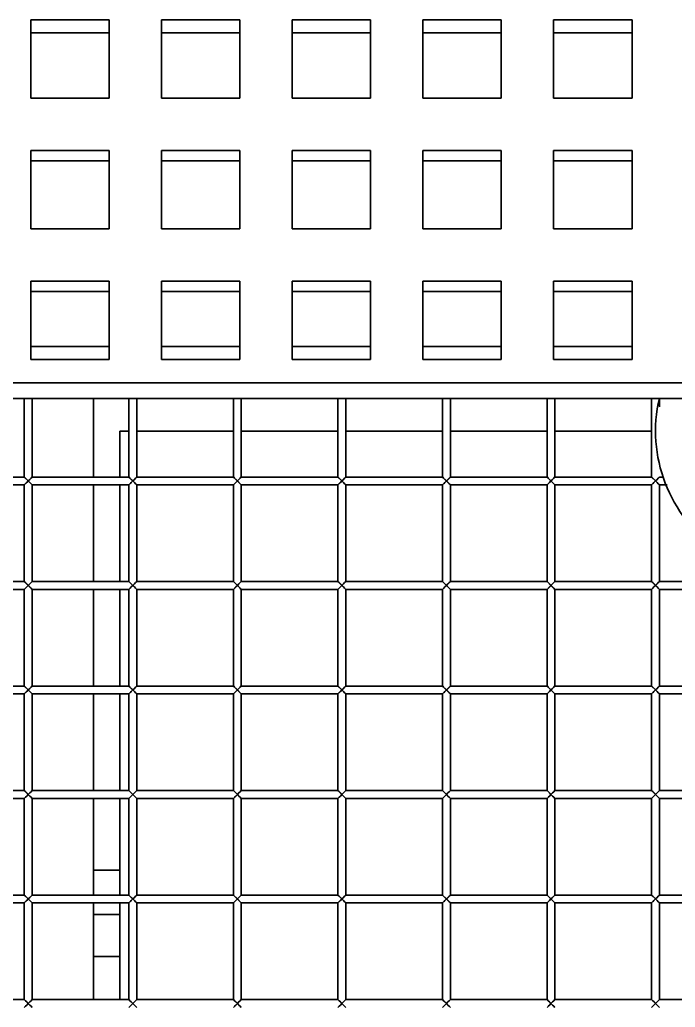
# Model space of a CAD drawing. Header units: millimetres. Extents: x 32496 to 166256, y 3504 to 23939.
# Drawn here: x 145365 to 145615.7, y 14264.9 to 14642.8 of the extents above; entities that cross this region are included whole.
import ezdxf

# ---------------------------------------------------------------- set-up
doc = ezdxf.new("R2010")
doc.units = ezdxf.units.MM
doc.layers.get('0').update_dxf_attribs({"lineweight": 35})

# ---------------------------------------------------------------- blocks, each defined once
blk = doc.blocks.new('8-1250')
at = {"linetype": 'Continuous'}
for p, q in [((-3227.13, -32293.79), (-3227.13, -32263.79)), ((-3227.13, -32263.79), (-3197.13, -32263.79)), ((-3197.13, -32263.79), (-3197.13, -32293.79)), ((-3177.13, -32293.79), (-3177.13, -32263.79)), ((-3177.13, -32263.79), (-3147.13, -32263.79)), ((-3147.13, -32263.79), (-3147.13, -32293.79)), ((-3127.13, -32293.79), (-3127.13, -32263.79)), ((-3127.13, -32263.79), (-3097.13, -32263.79)), ((-3097.13, -32263.79), (-3097.13, -32293.79)), ((-3077.13, -32293.79), (-3077.13, -32263.79)), ((-3077.13, -32263.79), (-3047.13, -32263.79)), ((-3047.13, -32263.79), (-3047.13, -32293.79)), ((-3027.13, -32293.79), (-3027.13, -32263.79)), ((-3027.13, -32263.79), (-2997.13, -32263.79)), ((-2997.13, -32263.79), (-2997.13, -32293.79)), ((-3197.13, -32268.79), (-3227.13, -32268.79)), ((-3147.13, -32268.79), (-3177.13, -32268.79)), ((-3097.13, -32268.79), (-3127.13, -32268.79)), ((-3047.13, -32268.79), (-3077.13, -32268.79)), ((-2997.13, -32268.79), (-3027.13, -32268.79)), ((-3197.13, -32293.79), (-3227.13, -32293.79)), ((-3147.13, -32293.79), (-3177.13, -32293.79)), ((-3097.13, -32293.79), (-3127.13, -32293.79)), ((-3047.13, -32293.79), (-3077.13, -32293.79)), ((-2997.13, -32293.79), (-3027.13, -32293.79)), ((-3227.13, -32343.79), (-3227.13, -32313.79)), ((-3227.13, -32313.79), (-3197.13, -32313.79)), ((-3197.13, -32313.79), (-3197.13, -32343.79)), ((-3177.13, -32343.79), (-3177.13, -32313.79)), ((-3177.13, -32313.79), (-3147.13, -32313.79)), ((-3147.13, -32313.79), (-3147.13, -32343.79)), ((-3127.13, -32343.79), (-3127.13, -32313.79)), ((-3127.13, -32313.79), (-3097.13, -32313.79)), ((-3097.13, -32313.79), (-3097.13, -32343.79)), ((-3077.13, -32343.79), (-3077.13, -32313.79)), ((-3077.13, -32313.79), (-3047.13, -32313.79)), ((-3047.13, -32313.79), (-3047.13, -32343.79)), ((-3027.13, -32343.79), (-3027.13, -32313.79)), ((-3027.13, -32313.79), (-2997.13, -32313.79)), ((-2997.13, -32313.79), (-2997.13, -32343.79)), ((-3227.13, -32317.79), (-3197.13, -32317.79)), ((-3177.13, -32317.79), (-3147.13, -32317.79)), ((-3127.13, -32317.79), (-3097.13, -32317.79)), ((-3077.13, -32317.79), (-3047.13, -32317.79)), ((-3027.13, -32317.79), (-2997.13, -32317.79)), ((-3197.13, -32343.79), (-3227.13, -32343.79)), ((-3147.13, -32343.79), (-3177.13, -32343.79)), ((-3097.13, -32343.79), (-3127.13, -32343.79)), ((-3047.13, -32343.79), (-3077.13, -32343.79)), ((-2997.13, -32343.79), (-3027.13, -32343.79)), ((-3227.13, -32393.79), (-3227.13, -32363.79)), ((-3227.13, -32363.79), (-3197.13, -32363.79)), ((-3197.13, -32363.79), (-3197.13, -32393.79)), ((-3177.13, -32393.79), (-3177.13, -32363.79)), ((-3177.13, -32363.79), (-3147.13, -32363.79)), ((-3147.13, -32363.79), (-3147.13, -32393.79)), ((-3127.13, -32393.79), (-3127.13, -32363.79)), ((-3127.13, -32363.79), (-3097.13, -32363.79)), ((-3097.13, -32363.79), (-3097.13, -32393.79)), ((-3077.13, -32393.79), (-3077.13, -32363.79)), ((-3077.13, -32363.79), (-3047.13, -32363.79)), ((-3047.13, -32363.79), (-3047.13, -32393.79)), ((-3027.13, -32393.79), (-3027.13, -32363.79)), ((-3027.13, -32363.79), (-2997.13, -32363.79)), ((-2997.13, -32363.79), (-2997.13, -32393.79)), ((-3227.13, -32367.79), (-3197.13, -32367.79)), ((-3177.13, -32367.79), (-3147.13, -32367.79)), ((-3127.13, -32367.79), (-3097.13, -32367.79)), ((-3077.13, -32367.79), (-3047.13, -32367.79)), ((-3027.13, -32367.79), (-2997.13, -32367.79)), ((-3227.13, -32388.79), (-3197.13, -32388.79)), ((-3177.13, -32388.79), (-3147.13, -32388.79)), ((-3127.13, -32388.79), (-3097.13, -32388.79)), ((-3077.13, -32388.79), (-3047.13, -32388.79)), ((-3027.13, -32388.79), (-2997.13, -32388.79)), ((-3197.13, -32393.79), (-3227.13, -32393.79)), ((-3147.13, -32393.79), (-3177.13, -32393.79)), ((-3097.13, -32393.79), (-3127.13, -32393.79)), ((-3047.13, -32393.79), (-3077.13, -32393.79)), ((-2997.13, -32393.79), (-3027.13, -32393.79)), ((-2665.63, -32402.79), (-3291.63, -32402.79)), ((-3291.63, -32408.79), (-2665.63, -32408.79)), ((-3229.63, -32408.79), (-3229.63, -32438.79)), ((-3226.63, -32408.79), (-3226.63, -32438.79)), ((-3203.13, -32438.79), (-3203.13, -32408.79)), ((-3189.63, -32408.79), (-3189.63, -32438.79)), ((-3186.63, -32408.79), (-3186.63, -32438.79)), ((-3149.63, -32408.79), (-3149.63, -32438.79)), ((-3146.63, -32408.79), (-3146.63, -32438.79)), ((-3109.63, -32408.79), (-3109.63, -32438.79)), ((-3106.63, -32408.79), (-3106.63, -32438.79)), ((-3069.63, -32408.79), (-3069.63, -32438.79)), ((-3066.63, -32408.79), (-3066.63, -32438.79)), ((-3029.63, -32408.79), (-3029.63, -32438.79)), ((-3026.63, -32408.79), (-3026.63, -32438.79)), ((-2989.63, -32408.79), (-2989.63, -32438.79)), ((-2986.63, -32408.79), (-2986.63, -32411.9)), ((-3193.13, -32421.29), (-3193.13, -32438.79)), ((-3189.63, -32421.29), (-3193.13, -32421.29)), ((-3149.63, -32421.29), (-3186.63, -32421.29)), ((-3109.63, -32421.29), (-3146.63, -32421.29)), ((-3069.63, -32421.29), (-3106.63, -32421.29)), ((-3029.63, -32421.29), (-3066.63, -32421.29)), ((-2989.63, -32421.29), (-3026.63, -32421.29)), ((-3266.63, -32438.79), (-3229.63, -32438.79)), ((-3266.63, -32441.79), (-3229.63, -32441.79)), ((-3229.63, -32441.79), (-3226.63, -32438.79)), ((-3229.63, -32438.79), (-3228.13, -32440.29)), ((-3229.63, -32441.79), (-3229.63, -32478.79)), ((-3226.63, -32441.79), (-3228.13, -32440.29)), ((-3226.63, -32438.79), (-3189.63, -32438.79)), ((-3226.63, -32441.79), (-3226.63, -32478.79)), ((-3226.63, -32441.79), (-3189.63, -32441.79)), ((-3203.13, -32478.79), (-3203.13, -32441.79)), ((-3193.13, -32441.79), (-3193.13, -32478.79)), ((-3189.63, -32441.79), (-3186.63, -32438.79)), ((-3189.63, -32438.79), (-3188.13, -32440.29)), ((-3189.63, -32441.79), (-3189.63, -32478.79)), ((-3186.63, -32441.79), (-3188.13, -32440.29)), ((-3186.63, -32438.79), (-3149.63, -32438.79)), ((-3186.63, -32441.79), (-3186.63, -32478.79)), ((-3186.63, -32441.79), (-3149.63, -32441.79)), ((-3149.63, -32441.79), (-3146.63, -32438.79)), ((-3149.63, -32438.79), (-3148.13, -32440.29)), ((-3149.63, -32441.79), (-3149.63, -32478.79)), ((-3146.63, -32441.79), (-3148.13, -32440.29)), ((-3146.63, -32438.79), (-3109.63, -32438.79)), ((-3146.63, -32441.79), (-3146.63, -32478.79)), ((-3146.63, -32441.79), (-3109.63, -32441.79)), ((-3109.63, -32441.79), (-3106.63, -32438.79)), ((-3109.63, -32438.79), (-3108.13, -32440.29)), ((-3109.63, -32441.79), (-3109.63, -32478.79)), ((-3106.63, -32441.79), (-3108.13, -32440.29)), ((-3106.63, -32438.79), (-3069.63, -32438.79)), ((-3106.63, -32441.79), (-3106.63, -32478.79)), ((-3106.63, -32441.79), (-3069.63, -32441.79)), ((-3069.63, -32441.79), (-3066.63, -32438.79)), ((-3069.63, -32438.79), (-3068.13, -32440.29)), ((-3069.63, -32441.79), (-3069.63, -32478.79)), ((-3066.63, -32441.79), (-3068.13, -32440.29)), ((-3066.63, -32438.79), (-3029.63, -32438.79)), ((-3066.63, -32441.79), (-3066.63, -32478.79)), ((-3066.63, -32441.79), (-3029.63, -32441.79)), ((-3029.63, -32441.79), (-3026.63, -32438.79)), ((-3029.63, -32438.79), (-3028.13, -32440.29)), ((-3029.63, -32441.79), (-3029.63, -32478.79)), ((-3026.63, -32441.79), (-3028.13, -32440.29)), ((-3026.63, -32438.79), (-2989.63, -32438.79)), ((-3026.63, -32441.79), (-3026.63, -32478.79)), ((-3026.63, -32441.79), (-2989.63, -32441.79)), ((-2989.63, -32441.79), (-2986.63, -32438.79)), ((-2989.63, -32438.79), (-2988.13, -32440.29)), ((-2989.63, -32441.79), (-2989.63, -32478.79)), ((-2986.63, -32441.79), (-2988.13, -32440.29)), ((-2986.63, -32438.79), (-2985.22, -32438.79)), ((-2986.63, -32441.79), (-2986.63, -32478.79)), ((-2986.63, -32441.79), (-2983.67, -32441.79)), ((-3266.63, -32478.79), (-3229.63, -32478.79)), ((-3229.63, -32481.79), (-3226.63, -32478.79)), ((-3229.63, -32478.79), (-3228.13, -32480.29)), ((-3226.63, -32481.79), (-3228.13, -32480.29)), ((-3226.63, -32478.79), (-3189.63, -32478.79)), ((-3189.63, -32481.79), (-3186.63, -32478.79)), ((-3189.63, -32478.79), (-3188.13, -32480.29)), ((-3186.63, -32481.79), (-3188.13, -32480.29)), ((-3186.63, -32478.79), (-3149.63, -32478.79)), ((-3149.63, -32481.79), (-3146.63, -32478.79)), ((-3149.63, -32478.79), (-3148.13, -32480.29)), ((-3146.63, -32481.79), (-3148.13, -32480.29)), ((-3146.63, -32478.79), (-3109.63, -32478.79)), ((-3109.63, -32481.79), (-3106.63, -32478.79)), ((-3109.63, -32478.79), (-3108.13, -32480.29)), ((-3106.63, -32481.79), (-3108.13, -32480.29)), ((-3106.63, -32478.79), (-3069.63, -32478.79)), ((-3069.63, -32481.79), (-3066.63, -32478.79)), ((-3069.63, -32478.79), (-3068.13, -32480.29)), ((-3066.63, -32481.79), (-3068.13, -32480.29)), ((-3066.63, -32478.79), (-3029.63, -32478.79)), ((-3029.63, -32481.79), (-3026.63, -32478.79)), ((-3029.63, -32478.79), (-3028.13, -32480.29)), ((-3026.63, -32481.79), (-3028.13, -32480.29)), ((-3026.63, -32478.79), (-2989.63, -32478.79)), ((-2989.63, -32481.79), (-2986.63, -32478.79)), ((-2989.63, -32478.79), (-2988.13, -32480.29)), ((-2986.63, -32481.79), (-2988.13, -32480.29)), ((-2986.63, -32478.79), (-2949.63, -32478.79)), ((-3266.63, -32481.79), (-3229.63, -32481.79)), ((-3229.63, -32481.79), (-3229.63, -32518.79)), ((-3226.63, -32481.79), (-3226.63, -32518.79)), ((-3226.63, -32481.79), (-3189.63, -32481.79)), ((-3203.13, -32518.79), (-3203.13, -32481.79)), ((-3193.13, -32481.79), (-3193.13, -32518.79)), ((-3189.63, -32481.79), (-3189.63, -32518.79)), ((-3186.63, -32481.79), (-3186.63, -32518.79)), ((-3186.63, -32481.79), (-3149.63, -32481.79)), ((-3149.63, -32481.79), (-3149.63, -32518.79)), ((-3146.63, -32481.79), (-3146.63, -32518.79)), ((-3146.63, -32481.79), (-3109.63, -32481.79)), ((-3109.63, -32481.79), (-3109.63, -32518.79)), ((-3106.63, -32481.79), (-3106.63, -32518.79)), ((-3106.63, -32481.79), (-3069.63, -32481.79)), ((-3069.63, -32481.79), (-3069.63, -32518.79)), ((-3066.63, -32481.79), (-3066.63, -32518.79)), ((-3066.63, -32481.79), (-3029.63, -32481.79)), ((-3029.63, -32481.79), (-3029.63, -32518.79)), ((-3026.63, -32481.79), (-3026.63, -32518.79)), ((-3026.63, -32481.79), (-2989.63, -32481.79)), ((-2989.63, -32481.79), (-2989.63, -32518.79)), ((-2986.63, -32481.79), (-2986.63, -32518.79)), ((-2986.63, -32481.79), (-2949.63, -32481.79)), ((-3266.63, -32518.79), (-3229.63, -32518.79)), ((-3266.63, -32521.79), (-3229.63, -32521.79)), ((-3229.63, -32521.79), (-3226.63, -32518.79)), ((-3229.63, -32518.79), (-3228.13, -32520.29)), ((-3229.63, -32521.79), (-3229.63, -32558.79)), ((-3226.63, -32521.79), (-3228.13, -32520.29)), ((-3226.63, -32518.79), (-3189.63, -32518.79)), ((-3226.63, -32521.79), (-3226.63, -32558.79)), ((-3226.63, -32521.79), (-3189.63, -32521.79)), ((-3203.13, -32558.79), (-3203.13, -32521.79)), ((-3193.13, -32521.79), (-3193.13, -32558.79)), ((-3189.63, -32521.79), (-3186.63, -32518.79)), ((-3189.63, -32518.79), (-3188.13, -32520.29)), ((-3189.63, -32521.79), (-3189.63, -32558.79)), ((-3186.63, -32521.79), (-3188.13, -32520.29)), ((-3186.63, -32518.79), (-3149.63, -32518.79)), ((-3186.63, -32521.79), (-3186.63, -32558.79)), ((-3186.63, -32521.79), (-3149.63, -32521.79)), ((-3149.63, -32521.79), (-3146.63, -32518.79)), ((-3149.63, -32518.79), (-3148.13, -32520.29)), ((-3149.63, -32521.79), (-3149.63, -32558.79)), ((-3146.63, -32521.79), (-3148.13, -32520.29)), ((-3146.63, -32518.79), (-3109.63, -32518.79)), ((-3146.63, -32521.79), (-3146.63, -32558.79)), ((-3146.63, -32521.79), (-3109.63, -32521.79)), ((-3109.63, -32521.79), (-3106.63, -32518.79)), ((-3109.63, -32518.79), (-3108.13, -32520.29)), ((-3109.63, -32521.79), (-3109.63, -32558.79)), ((-3106.63, -32521.79), (-3108.13, -32520.29)), ((-3106.63, -32518.79), (-3069.63, -32518.79)), ((-3106.63, -32521.79), (-3106.63, -32558.79)), ((-3106.63, -32521.79), (-3069.63, -32521.79)), ((-3069.63, -32521.79), (-3066.63, -32518.79)), ((-3069.63, -32518.79), (-3068.13, -32520.29)), ((-3069.63, -32521.79), (-3069.63, -32558.79)), ((-3066.63, -32521.79), (-3068.13, -32520.29)), ((-3066.63, -32518.79), (-3029.63, -32518.79)), ((-3066.63, -32521.79), (-3066.63, -32558.79)), ((-3066.63, -32521.79), (-3029.63, -32521.79)), ((-3029.63, -32521.79), (-3026.63, -32518.79)), ((-3029.63, -32518.79), (-3028.13, -32520.29)), ((-3029.63, -32521.79), (-3029.63, -32558.79)), ((-3026.63, -32521.79), (-3028.13, -32520.29)), ((-3026.63, -32518.79), (-2989.63, -32518.79)), ((-3026.63, -32521.79), (-3026.63, -32558.79)), ((-3026.63, -32521.79), (-2989.63, -32521.79)), ((-2989.63, -32521.79), (-2986.63, -32518.79)), ((-2989.63, -32518.79), (-2988.13, -32520.29)), ((-2989.63, -32521.79), (-2989.63, -32558.79)), ((-2986.63, -32521.79), (-2988.13, -32520.29)), ((-2986.63, -32518.79), (-2949.63, -32518.79)), ((-2986.63, -32521.79), (-2986.63, -32558.79)), ((-2986.63, -32521.79), (-2949.63, -32521.79)), ((-3266.63, -32558.79), (-3229.63, -32558.79)), ((-3229.63, -32561.79), (-3226.63, -32558.79)), ((-3229.63, -32558.79), (-3228.13, -32560.29)), ((-3226.63, -32558.79), (-3189.63, -32558.79)), ((-3189.63, -32561.79), (-3186.63, -32558.79)), ((-3189.63, -32558.79), (-3188.13, -32560.29)), ((-3186.63, -32558.79), (-3149.63, -32558.79)), ((-3149.63, -32561.79), (-3146.63, -32558.79)), ((-3149.63, -32558.79), (-3148.13, -32560.29)), ((-3146.63, -32558.79), (-3109.63, -32558.79)), ((-3109.63, -32561.79), (-3106.63, -32558.79)), ((-3109.63, -32558.79), (-3108.13, -32560.29)), ((-3106.63, -32558.79), (-3069.63, -32558.79)), ((-3069.63, -32561.79), (-3066.63, -32558.79)), ((-3069.63, -32558.79), (-3068.13, -32560.29)), ((-3066.63, -32558.79), (-3029.63, -32558.79)), ((-3029.63, -32561.79), (-3026.63, -32558.79)), ((-3029.63, -32558.79), (-3028.13, -32560.29)), ((-3026.63, -32558.79), (-2989.63, -32558.79)), ((-2989.63, -32561.79), (-2986.63, -32558.79)), ((-2989.63, -32558.79), (-2988.13, -32560.29)), ((-2986.63, -32558.79), (-2949.63, -32558.79)), ((-3266.63, -32561.79), (-3229.63, -32561.79)), ((-3229.63, -32561.79), (-3229.63, -32598.79)), ((-3226.63, -32561.79), (-3228.13, -32560.29)), ((-3226.63, -32561.79), (-3226.63, -32598.79)), ((-3226.63, -32561.79), (-3189.63, -32561.79)), ((-3203.13, -32598.79), (-3203.13, -32561.79)), ((-3193.13, -32561.79), (-3193.13, -32598.79)), ((-3189.63, -32561.79), (-3189.63, -32598.79)), ((-3186.63, -32561.79), (-3188.13, -32560.29)), ((-3186.63, -32561.79), (-3186.63, -32598.79)), ((-3186.63, -32561.79), (-3149.63, -32561.79)), ((-3149.63, -32561.79), (-3149.63, -32598.79)), ((-3146.63, -32561.79), (-3148.13, -32560.29)), ((-3146.63, -32561.79), (-3146.63, -32598.79)), ((-3146.63, -32561.79), (-3109.63, -32561.79)), ((-3109.63, -32561.79), (-3109.63, -32598.79)), ((-3106.63, -32561.79), (-3108.13, -32560.29)), ((-3106.63, -32561.79), (-3106.63, -32598.79)), ((-3106.63, -32561.79), (-3069.63, -32561.79)), ((-3069.63, -32561.79), (-3069.63, -32598.79)), ((-3066.63, -32561.79), (-3068.13, -32560.29)), ((-3066.63, -32561.79), (-3066.63, -32598.79)), ((-3066.63, -32561.79), (-3029.63, -32561.79)), ((-3029.63, -32561.79), (-3029.63, -32598.79)), ((-3026.63, -32561.79), (-3028.13, -32560.29)), ((-3026.63, -32561.79), (-3026.63, -32598.79)), ((-3026.63, -32561.79), (-2989.63, -32561.79)), ((-2989.63, -32561.79), (-2989.63, -32598.79)), ((-2986.63, -32561.79), (-2988.13, -32560.29)), ((-2986.63, -32561.79), (-2986.63, -32598.79)), ((-2986.63, -32561.79), (-2949.63, -32561.79)), ((-3193.13, -32589.29), (-3203.13, -32589.29)), ((-3266.63, -32598.79), (-3229.63, -32598.79)), ((-3229.63, -32601.79), (-3226.63, -32598.79)), ((-3229.63, -32598.79), (-3228.13, -32600.29)), ((-3226.63, -32601.79), (-3228.13, -32600.29)), ((-3226.63, -32598.79), (-3189.63, -32598.79)), ((-3189.63, -32601.79), (-3186.63, -32598.79)), ((-3189.63, -32598.79), (-3188.13, -32600.29)), ((-3186.63, -32601.79), (-3188.13, -32600.29)), ((-3186.63, -32598.79), (-3149.63, -32598.79)), ((-3149.63, -32601.79), (-3146.63, -32598.79)), ((-3149.63, -32598.79), (-3148.13, -32600.29)), ((-3146.63, -32601.79), (-3148.13, -32600.29)), ((-3146.63, -32598.79), (-3109.63, -32598.79)), ((-3109.63, -32601.79), (-3106.63, -32598.79)), ((-3109.63, -32598.79), (-3108.13, -32600.29)), ((-3106.63, -32601.79), (-3108.13, -32600.29)), ((-3106.63, -32598.79), (-3069.63, -32598.79)), ((-3069.63, -32601.79), (-3066.63, -32598.79)), ((-3069.63, -32598.79), (-3068.13, -32600.29)), ((-3066.63, -32601.79), (-3068.13, -32600.29)), ((-3066.63, -32598.79), (-3029.63, -32598.79)), ((-3029.63, -32601.79), (-3026.63, -32598.79)), ((-3029.63, -32598.79), (-3028.13, -32600.29)), ((-3026.63, -32601.79), (-3028.13, -32600.29)), ((-3026.63, -32598.79), (-2989.63, -32598.79)), ((-2989.63, -32601.79), (-2986.63, -32598.79)), ((-2989.63, -32598.79), (-2988.13, -32600.29)), ((-2986.63, -32601.79), (-2988.13, -32600.29)), ((-2986.63, -32598.79), (-2949.63, -32598.79)), ((-3266.63, -32601.79), (-3229.63, -32601.79)), ((-3229.63, -32601.79), (-3229.63, -32638.79)), ((-3226.63, -32601.79), (-3226.63, -32638.79)), ((-3226.63, -32601.79), (-3189.63, -32601.79)), ((-3203.13, -32638.79), (-3203.13, -32601.79)), ((-3193.13, -32601.79), (-3193.13, -32638.79)), ((-3189.63, -32601.79), (-3189.63, -32638.79)), ((-3186.63, -32601.79), (-3186.63, -32638.79)), ((-3186.63, -32601.79), (-3149.63, -32601.79)), ((-3149.63, -32601.79), (-3149.63, -32638.79)), ((-3146.63, -32601.79), (-3146.63, -32638.79)), ((-3146.63, -32601.79), (-3109.63, -32601.79)), ((-3109.63, -32601.79), (-3109.63, -32638.79)), ((-3106.63, -32601.79), (-3106.63, -32638.79)), ((-3106.63, -32601.79), (-3069.63, -32601.79)), ((-3069.63, -32601.79), (-3069.63, -32638.79)), ((-3066.63, -32601.79), (-3066.63, -32638.79)), ((-3066.63, -32601.79), (-3029.63, -32601.79)), ((-3029.63, -32601.79), (-3029.63, -32638.79)), ((-3026.63, -32601.79), (-3026.63, -32638.79)), ((-3026.63, -32601.79), (-2989.63, -32601.79)), ((-2989.63, -32601.79), (-2989.63, -32638.79)), ((-2986.63, -32601.79), (-2986.63, -32638.79)), ((-2986.63, -32601.79), (-2949.63, -32601.79)), ((-3193.13, -32606.29), (-3203.13, -32606.29)), ((-3193.13, -32622.29), (-3203.13, -32622.29)), ((-3266.63, -32638.79), (-3229.63, -32638.79)), ((-3229.63, -32641.79), (-3226.63, -32638.79)), ((-3229.63, -32638.79), (-3228.13, -32640.29)), ((-3226.63, -32638.79), (-3189.63, -32638.79)), ((-3189.63, -32641.79), (-3186.63, -32638.79)), ((-3189.63, -32638.79), (-3188.13, -32640.29)), ((-3186.63, -32638.79), (-3149.63, -32638.79)), ((-3149.63, -32641.79), (-3146.63, -32638.79)), ((-3149.63, -32638.79), (-3148.13, -32640.29)), ((-3146.63, -32638.79), (-3109.63, -32638.79)), ((-3109.63, -32641.79), (-3106.63, -32638.79)), ((-3109.63, -32638.79), (-3108.13, -32640.29)), ((-3106.63, -32638.79), (-3069.63, -32638.79)), ((-3069.63, -32641.79), (-3066.63, -32638.79)), ((-3069.63, -32638.79), (-3068.13, -32640.29)), ((-3066.63, -32638.79), (-3029.63, -32638.79)), ((-3029.63, -32641.79), (-3026.63, -32638.79)), ((-3029.63, -32638.79), (-3028.13, -32640.29)), ((-3026.63, -32638.79), (-2989.63, -32638.79)), ((-2989.63, -32641.79), (-2986.63, -32638.79)), ((-2989.63, -32638.79), (-2988.13, -32640.29)), ((-2986.63, -32638.79), (-2949.63, -32638.79)), ((-3226.63, -32641.79), (-3228.13, -32640.29)), ((-3186.63, -32641.79), (-3188.13, -32640.29)), ((-3146.63, -32641.79), (-3148.13, -32640.29)), ((-3106.63, -32641.79), (-3108.13, -32640.29)), ((-3066.63, -32641.79), (-3068.13, -32640.29)), ((-3026.63, -32641.79), (-3028.13, -32640.29)), ((-2986.63, -32641.79), (-2988.13, -32640.29))]:
    blk.add_line(p, q, dxfattribs=at)
for points in [[(-3229.51, -32438.9), (-3229.2, -32439.22), (-3228.71, -32439.71), (-3227.54, -32440.88)], [(-3228.13, -32440.29), (-3228.72, -32440.88), (-3229.19, -32441.35)], [(-3228.13, -32440.29), (-3227.54, -32439.7), (-3227.07, -32439.23), (-3226.74, -32438.9)], [(-3226.74, -32441.67), (-3227.07, -32441.35), (-3227.54, -32440.88)], [(-3189.51, -32438.9), (-3189.2, -32439.22), (-3188.71, -32439.71), (-3187.54, -32440.88)], [(-3188.13, -32440.29), (-3188.72, -32440.88), (-3189.19, -32441.35)], [(-3188.13, -32440.29), (-3187.54, -32439.7), (-3187.07, -32439.23), (-3186.74, -32438.9)], [(-3186.74, -32441.67), (-3187.07, -32441.35), (-3187.54, -32440.88)], [(-3149.51, -32438.9), (-3149.2, -32439.22), (-3148.71, -32439.71), (-3147.54, -32440.88)], [(-3148.13, -32440.29), (-3148.72, -32440.88), (-3149.19, -32441.35)], [(-3148.13, -32440.29), (-3147.54, -32439.7), (-3147.07, -32439.23), (-3146.74, -32438.9)], [(-3146.74, -32441.67), (-3147.07, -32441.35), (-3147.54, -32440.88)], [(-3109.51, -32438.9), (-3109.2, -32439.22), (-3108.71, -32439.71), (-3107.54, -32440.88)], [(-3108.13, -32440.29), (-3108.72, -32440.88), (-3109.19, -32441.35)], [(-3108.13, -32440.29), (-3107.54, -32439.7), (-3107.07, -32439.23), (-3106.74, -32438.9)], [(-3106.74, -32441.67), (-3107.07, -32441.35), (-3107.54, -32440.88)], [(-3069.51, -32438.9), (-3069.2, -32439.22), (-3068.71, -32439.71), (-3067.54, -32440.88)], [(-3068.13, -32440.29), (-3068.72, -32440.88), (-3069.19, -32441.35)], [(-3068.13, -32440.29), (-3067.54, -32439.7), (-3067.07, -32439.23), (-3066.74, -32438.9)], [(-3066.74, -32441.67), (-3067.07, -32441.35), (-3067.54, -32440.88)], [(-3029.51, -32438.9), (-3029.2, -32439.22), (-3028.71, -32439.71), (-3027.54, -32440.88)], [(-3028.13, -32440.29), (-3028.72, -32440.88), (-3029.19, -32441.35)], [(-3028.13, -32440.29), (-3027.54, -32439.7), (-3027.07, -32439.23), (-3026.74, -32438.9)], [(-3026.74, -32441.67), (-3027.07, -32441.35), (-3027.54, -32440.88)], [(-2989.51, -32438.9), (-2989.2, -32439.22), (-2988.71, -32439.71), (-2987.54, -32440.88)], [(-2988.13, -32440.29), (-2988.72, -32440.88), (-2989.19, -32441.35)], [(-2988.13, -32440.29), (-2987.54, -32439.7), (-2987.07, -32439.23), (-2986.74, -32438.9)], [(-2986.74, -32441.67), (-2987.07, -32441.35), (-2987.54, -32440.88)], [(-3229.51, -32478.9), (-3229.2, -32479.22), (-3228.71, -32479.71), (-3227.54, -32480.88)], [(-3228.13, -32480.29), (-3228.72, -32480.88), (-3229.19, -32481.35)], [(-3228.13, -32480.29), (-3227.54, -32479.7), (-3227.07, -32479.23), (-3226.74, -32478.9)], [(-3189.51, -32478.9), (-3189.2, -32479.22), (-3188.71, -32479.71), (-3187.54, -32480.88)], [(-3188.13, -32480.29), (-3188.72, -32480.88), (-3189.19, -32481.35)], [(-3188.13, -32480.29), (-3187.54, -32479.7), (-3187.07, -32479.23), (-3186.74, -32478.9)], [(-3149.51, -32478.9), (-3149.2, -32479.22), (-3148.71, -32479.71), (-3147.54, -32480.88)], [(-3148.13, -32480.29), (-3148.72, -32480.88), (-3149.19, -32481.35)], [(-3148.13, -32480.29), (-3147.54, -32479.7), (-3147.07, -32479.23), (-3146.74, -32478.9)], [(-3109.51, -32478.9), (-3109.2, -32479.22), (-3108.71, -32479.71), (-3107.54, -32480.88)], [(-3108.13, -32480.29), (-3108.72, -32480.88), (-3109.19, -32481.35)], [(-3108.13, -32480.29), (-3107.54, -32479.7), (-3107.07, -32479.23), (-3106.74, -32478.9)], [(-3069.51, -32478.9), (-3069.2, -32479.22), (-3068.71, -32479.71), (-3067.54, -32480.88)], [(-3068.13, -32480.29), (-3068.72, -32480.88), (-3069.19, -32481.35)], [(-3068.13, -32480.29), (-3067.54, -32479.7), (-3067.07, -32479.23), (-3066.74, -32478.9)], [(-3029.51, -32478.9), (-3029.2, -32479.22), (-3028.71, -32479.71), (-3027.54, -32480.88)], [(-3028.13, -32480.29), (-3028.72, -32480.88), (-3029.19, -32481.35)], [(-3028.13, -32480.29), (-3027.54, -32479.7), (-3027.07, -32479.23), (-3026.74, -32478.9)], [(-2989.51, -32478.9), (-2989.2, -32479.22), (-2988.71, -32479.71), (-2987.54, -32480.88)], [(-2988.13, -32480.29), (-2988.72, -32480.88), (-2989.19, -32481.35)], [(-2988.13, -32480.29), (-2987.54, -32479.7), (-2987.07, -32479.23), (-2986.74, -32478.9)], [(-3226.74, -32481.67), (-3227.07, -32481.35), (-3227.54, -32480.88)], [(-3186.74, -32481.67), (-3187.07, -32481.35), (-3187.54, -32480.88)], [(-3146.74, -32481.67), (-3147.07, -32481.35), (-3147.54, -32480.88)], [(-3106.74, -32481.67), (-3107.07, -32481.35), (-3107.54, -32480.88)], [(-3066.74, -32481.67), (-3067.07, -32481.35), (-3067.54, -32480.88)], [(-3026.74, -32481.67), (-3027.07, -32481.35), (-3027.54, -32480.88)], [(-2986.74, -32481.67), (-2987.07, -32481.35), (-2987.54, -32480.88)], [(-3229.51, -32518.9), (-3229.2, -32519.22), (-3228.71, -32519.71), (-3227.54, -32520.88)], [(-3228.13, -32520.29), (-3228.72, -32520.88), (-3229.19, -32521.35)], [(-3228.13, -32520.29), (-3227.54, -32519.7), (-3227.07, -32519.23), (-3226.74, -32518.9)], [(-3226.74, -32521.67), (-3227.07, -32521.35), (-3227.54, -32520.88)], [(-3189.51, -32518.9), (-3189.2, -32519.22), (-3188.71, -32519.71), (-3187.54, -32520.88)], [(-3188.13, -32520.29), (-3188.72, -32520.88), (-3189.19, -32521.35)], [(-3188.13, -32520.29), (-3187.54, -32519.7), (-3187.07, -32519.23), (-3186.74, -32518.9)], [(-3186.74, -32521.67), (-3187.07, -32521.35), (-3187.54, -32520.88)], [(-3149.51, -32518.9), (-3149.2, -32519.22), (-3148.71, -32519.71), (-3147.54, -32520.88)], [(-3148.13, -32520.29), (-3148.72, -32520.88), (-3149.19, -32521.35)], [(-3148.13, -32520.29), (-3147.54, -32519.7), (-3147.07, -32519.23), (-3146.74, -32518.9)], [(-3146.74, -32521.67), (-3147.07, -32521.35), (-3147.54, -32520.88)], [(-3109.51, -32518.9), (-3109.2, -32519.22), (-3108.71, -32519.71), (-3107.54, -32520.88)], [(-3108.13, -32520.29), (-3108.72, -32520.88), (-3109.19, -32521.35)], [(-3108.13, -32520.29), (-3107.54, -32519.7), (-3107.07, -32519.23), (-3106.74, -32518.9)], [(-3106.74, -32521.67), (-3107.07, -32521.35), (-3107.54, -32520.88)], [(-3069.51, -32518.9), (-3069.2, -32519.22), (-3068.71, -32519.71), (-3067.54, -32520.88)], [(-3068.13, -32520.29), (-3068.72, -32520.88), (-3069.19, -32521.35)], [(-3068.13, -32520.29), (-3067.54, -32519.7), (-3067.07, -32519.23), (-3066.74, -32518.9)], [(-3066.74, -32521.67), (-3067.07, -32521.35), (-3067.54, -32520.88)], [(-3029.51, -32518.9), (-3029.2, -32519.22), (-3028.71, -32519.71), (-3027.54, -32520.88)], [(-3028.13, -32520.29), (-3028.72, -32520.88), (-3029.19, -32521.35)], [(-3028.13, -32520.29), (-3027.54, -32519.7), (-3027.07, -32519.23), (-3026.74, -32518.9)], [(-3026.74, -32521.67), (-3027.07, -32521.35), (-3027.54, -32520.88)], [(-2989.51, -32518.9), (-2989.2, -32519.22), (-2988.71, -32519.71), (-2987.54, -32520.88)], [(-2988.13, -32520.29), (-2988.72, -32520.88), (-2989.19, -32521.35)], [(-2988.13, -32520.29), (-2987.54, -32519.7), (-2987.07, -32519.23), (-2986.74, -32518.9)], [(-2986.74, -32521.67), (-2987.07, -32521.35), (-2987.54, -32520.88)], [(-3229.51, -32558.9), (-3229.2, -32559.22), (-3228.71, -32559.71), (-3227.54, -32560.88)], [(-3228.13, -32560.29), (-3227.54, -32559.7), (-3227.07, -32559.23), (-3226.74, -32558.9)], [(-3189.51, -32558.9), (-3189.2, -32559.22), (-3188.71, -32559.71), (-3187.54, -32560.88)], [(-3188.13, -32560.29), (-3187.54, -32559.7), (-3187.07, -32559.23), (-3186.74, -32558.9)], [(-3149.51, -32558.9), (-3149.2, -32559.22), (-3148.71, -32559.71), (-3147.54, -32560.88)], [(-3148.13, -32560.29), (-3147.54, -32559.7), (-3147.07, -32559.23), (-3146.74, -32558.9)], [(-3109.51, -32558.9), (-3109.2, -32559.22), (-3108.71, -32559.71), (-3107.54, -32560.88)], [(-3108.13, -32560.29), (-3107.54, -32559.7), (-3107.07, -32559.23), (-3106.74, -32558.9)], [(-3069.51, -32558.9), (-3069.2, -32559.22), (-3068.71, -32559.71), (-3067.54, -32560.88)], [(-3068.13, -32560.29), (-3067.54, -32559.7), (-3067.07, -32559.23), (-3066.74, -32558.9)], [(-3029.51, -32558.9), (-3029.2, -32559.22), (-3028.71, -32559.71), (-3027.54, -32560.88)], [(-3028.13, -32560.29), (-3027.54, -32559.7), (-3027.07, -32559.23), (-3026.74, -32558.9)], [(-2989.51, -32558.9), (-2989.2, -32559.22), (-2988.71, -32559.71), (-2987.54, -32560.88)], [(-2988.13, -32560.29), (-2987.54, -32559.7), (-2987.07, -32559.23), (-2986.74, -32558.9)], [(-3228.13, -32560.29), (-3228.72, -32560.88), (-3229.19, -32561.35)], [(-3226.74, -32561.67), (-3227.07, -32561.35), (-3227.54, -32560.88)], [(-3188.13, -32560.29), (-3188.72, -32560.88), (-3189.19, -32561.35)], [(-3186.74, -32561.67), (-3187.07, -32561.35), (-3187.54, -32560.88)], [(-3148.13, -32560.29), (-3148.72, -32560.88), (-3149.19, -32561.35)], [(-3146.74, -32561.67), (-3147.07, -32561.35), (-3147.54, -32560.88)], [(-3108.13, -32560.29), (-3108.72, -32560.88), (-3109.19, -32561.35)], [(-3106.74, -32561.67), (-3107.07, -32561.35), (-3107.54, -32560.88)], [(-3068.13, -32560.29), (-3068.72, -32560.88), (-3069.19, -32561.35)], [(-3066.74, -32561.67), (-3067.07, -32561.35), (-3067.54, -32560.88)], [(-3028.13, -32560.29), (-3028.72, -32560.88), (-3029.19, -32561.35)], [(-3026.74, -32561.67), (-3027.07, -32561.35), (-3027.54, -32560.88)], [(-2988.13, -32560.29), (-2988.72, -32560.88), (-2989.19, -32561.35)], [(-2986.74, -32561.67), (-2987.07, -32561.35), (-2987.54, -32560.88)], [(-3229.51, -32598.9), (-3229.2, -32599.22), (-3228.71, -32599.71), (-3227.54, -32600.88)], [(-3228.13, -32600.29), (-3228.72, -32600.88), (-3229.19, -32601.35)], [(-3228.13, -32600.29), (-3227.54, -32599.7), (-3227.07, -32599.23), (-3226.74, -32598.9)], [(-3226.74, -32601.67), (-3227.07, -32601.35), (-3227.54, -32600.88)], [(-3189.51, -32598.9), (-3189.2, -32599.22), (-3188.71, -32599.71), (-3187.54, -32600.88)], [(-3188.13, -32600.29), (-3188.72, -32600.88), (-3189.19, -32601.35)], [(-3188.13, -32600.29), (-3187.54, -32599.7), (-3187.07, -32599.23), (-3186.74, -32598.9)], [(-3186.74, -32601.67), (-3187.07, -32601.35), (-3187.54, -32600.88)], [(-3149.51, -32598.9), (-3149.2, -32599.22), (-3148.71, -32599.71), (-3147.54, -32600.88)], [(-3148.13, -32600.29), (-3148.72, -32600.88), (-3149.19, -32601.35)], [(-3148.13, -32600.29), (-3147.54, -32599.7), (-3147.07, -32599.23), (-3146.74, -32598.9)], [(-3146.74, -32601.67), (-3147.07, -32601.35), (-3147.54, -32600.88)], [(-3109.51, -32598.9), (-3109.2, -32599.22), (-3108.71, -32599.71), (-3107.54, -32600.88)], [(-3108.13, -32600.29), (-3108.72, -32600.88), (-3109.19, -32601.35)], [(-3108.13, -32600.29), (-3107.54, -32599.7), (-3107.07, -32599.23), (-3106.74, -32598.9)], [(-3106.74, -32601.67), (-3107.07, -32601.35), (-3107.54, -32600.88)], [(-3069.51, -32598.9), (-3069.2, -32599.22), (-3068.71, -32599.71), (-3067.54, -32600.88)], [(-3068.13, -32600.29), (-3068.72, -32600.88), (-3069.19, -32601.35)], [(-3068.13, -32600.29), (-3067.54, -32599.7), (-3067.07, -32599.23), (-3066.74, -32598.9)], [(-3066.74, -32601.67), (-3067.07, -32601.35), (-3067.54, -32600.88)], [(-3029.51, -32598.9), (-3029.2, -32599.22), (-3028.71, -32599.71), (-3027.54, -32600.88)], [(-3028.13, -32600.29), (-3028.72, -32600.88), (-3029.19, -32601.35)], [(-3028.13, -32600.29), (-3027.54, -32599.7), (-3027.07, -32599.23), (-3026.74, -32598.9)], [(-3026.74, -32601.67), (-3027.07, -32601.35), (-3027.54, -32600.88)], [(-2989.51, -32598.9), (-2989.2, -32599.22), (-2988.71, -32599.71), (-2987.54, -32600.88)], [(-2988.13, -32600.29), (-2988.72, -32600.88), (-2989.19, -32601.35)], [(-2988.13, -32600.29), (-2987.54, -32599.7), (-2987.07, -32599.23), (-2986.74, -32598.9)], [(-2986.74, -32601.67), (-2987.07, -32601.35), (-2987.54, -32600.88)], [(-3229.51, -32638.9), (-3229.2, -32639.22), (-3228.71, -32639.71), (-3227.54, -32640.88)], [(-3228.13, -32640.29), (-3227.54, -32639.7), (-3227.07, -32639.23), (-3226.74, -32638.9)], [(-3189.51, -32638.9), (-3189.2, -32639.22), (-3188.71, -32639.71), (-3187.54, -32640.88)], [(-3188.13, -32640.29), (-3187.54, -32639.7), (-3187.07, -32639.23), (-3186.74, -32638.9)], [(-3149.51, -32638.9), (-3149.2, -32639.22), (-3148.71, -32639.71), (-3147.54, -32640.88)], [(-3148.13, -32640.29), (-3147.54, -32639.7), (-3147.07, -32639.23), (-3146.74, -32638.9)], [(-3109.51, -32638.9), (-3109.2, -32639.22), (-3108.71, -32639.71), (-3107.54, -32640.88)], [(-3108.13, -32640.29), (-3107.54, -32639.7), (-3107.07, -32639.23), (-3106.74, -32638.9)], [(-3069.51, -32638.9), (-3069.2, -32639.22), (-3068.71, -32639.71), (-3067.54, -32640.88)], [(-3068.13, -32640.29), (-3067.54, -32639.7), (-3067.07, -32639.23), (-3066.74, -32638.9)], [(-3029.51, -32638.9), (-3029.2, -32639.22), (-3028.71, -32639.71), (-3027.54, -32640.88)], [(-3028.13, -32640.29), (-3027.54, -32639.7), (-3027.07, -32639.23), (-3026.74, -32638.9)], [(-2989.51, -32638.9), (-2989.2, -32639.22), (-2988.71, -32639.71), (-2987.54, -32640.88)], [(-2988.13, -32640.29), (-2987.54, -32639.7), (-2987.07, -32639.23), (-2986.74, -32638.9)], [(-3228.13, -32640.29), (-3228.72, -32640.88), (-3229.19, -32641.35)], [(-3226.74, -32641.67), (-3227.07, -32641.35), (-3227.54, -32640.88)], [(-3188.13, -32640.29), (-3188.72, -32640.88), (-3189.19, -32641.35)], [(-3186.74, -32641.67), (-3187.07, -32641.35), (-3187.54, -32640.88)], [(-3148.13, -32640.29), (-3148.72, -32640.88), (-3149.19, -32641.35)], [(-3146.74, -32641.67), (-3147.07, -32641.35), (-3147.54, -32640.88)], [(-3108.13, -32640.29), (-3108.72, -32640.88), (-3109.19, -32641.35)], [(-3106.74, -32641.67), (-3107.07, -32641.35), (-3107.54, -32640.88)], [(-3068.13, -32640.29), (-3068.72, -32640.88), (-3069.19, -32641.35)], [(-3066.74, -32641.67), (-3067.07, -32641.35), (-3067.54, -32640.88)], [(-3028.13, -32640.29), (-3028.72, -32640.88), (-3029.19, -32641.35)], [(-3026.74, -32641.67), (-3027.07, -32641.35), (-3027.54, -32640.88)], [(-2988.13, -32640.29), (-2988.72, -32640.88), (-2989.19, -32641.35)], [(-2986.74, -32641.67), (-2987.07, -32641.35), (-2987.54, -32640.88)]]:
    blk.add_lwpolyline(points, dxfattribs=at)
blk.add_arc((-2933.13, -32421.29), 55, 166.6691, 13.3257, dxfattribs=at)

msp = doc.modelspace()

# ---------------------------------------------------------------- block references
at = {"color": 6}
msp.add_blockref('8-1250', (148596.331, 46906.597), dxfattribs=at)

doc.saveas('drawing.dxf')
